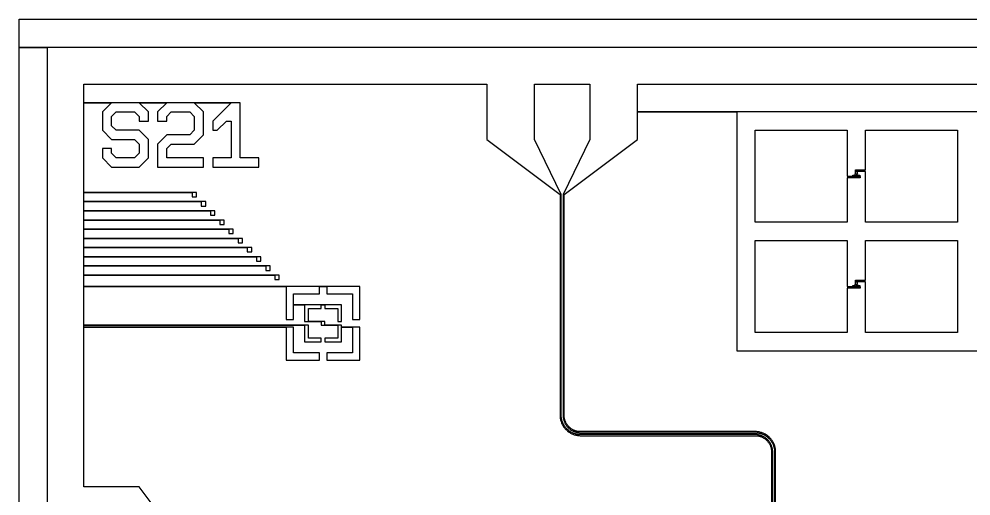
# Model space of a CAD drawing. Extents: x -3354 to 6958, y 9496 to 19808.
# Drawn here: x -3354 to 1822, y 17214 to 19808 of the extents above; entities that cross this region are included whole.
import ezdxf

# ---------------------------------------------------------------- set-up
doc = ezdxf.new("R2010")
doc.units = 0
doc.layers.add('L136D1_1t1_SIS_junction', color=2, linetype='CONTINUOUS')
doc.layers.add('L1D0', color=3, linetype='CONTINUOUS')

msp = doc.modelspace()

# ---------------------------------------------------------------- linework, layer by layer
at = {"layer": 'L136D1_1t1_SIS_junction'}
for points in [[(1182.83, 18951.013), (1182.83, 18952.513), (1180.305, 18952.513), (1180.257, 18952.518), (1180.208, 18952.527), (1180.161, 18952.542), (1180.116, 18952.56), (1180.073, 18952.584), (1180.032, 18952.611), (1179.994, 18952.642), (1179.959, 18952.677), (1179.928, 18952.715), (1179.901, 18952.756), (1179.877, 18952.799), (1179.859, 18952.844), (1179.844, 18952.891), (1179.835, 18952.94), (1179.83, 18952.988), (1179.83, 18957.538), (1179.835, 18957.586), (1179.844, 18957.635), (1179.859, 18957.682), (1179.877, 18957.727), (1179.901, 18957.77), (1179.928, 18957.811), (1179.959, 18957.849), (1179.994, 18957.884), (1180.032, 18957.915), (1180.073, 18957.942), (1180.116, 18957.966), (1180.161, 18957.984), (1180.208, 18957.999), (1180.257, 18958.008), (1180.305, 18958.013), (1192.815, 18958.013), (1189.58, 18961.249), (1188.873, 18960.542), (1188.859, 18960.556), (1189.566, 18961.263), (1188.859, 18961.97), (1188.873, 18961.984), (1189.58, 18961.277), (1192.815, 18964.513), (1192.845, 18964.513), (1189.594, 18961.263), (1192.845, 18958.013), (1193.355, 18958.013), (1193.403, 18958.008), (1193.452, 18957.999), (1193.499, 18957.984), (1193.544, 18957.966), (1193.587, 18957.942), (1193.628, 18957.915), (1193.666, 18957.884), (1193.701, 18957.849), (1193.732, 18957.811), (1193.759, 18957.77), (1193.783, 18957.727), (1193.801, 18957.682), (1193.816, 18957.635), (1193.825, 18957.586), (1193.83, 18957.538), (1193.83, 18954.988), (1193.835, 18954.94), (1193.844, 18954.891), (1193.859, 18954.844), (1193.877, 18954.799), (1193.901, 18954.756), (1193.928, 18954.715), (1193.959, 18954.677), (1193.994, 18954.642), (1194.032, 18954.611), (1194.073, 18954.584), (1194.116, 18954.56), (1194.161, 18954.542), (1194.208, 18954.527), (1194.257, 18954.518), (1194.305, 18954.513), (1203.355, 18954.513), (1203.403, 18954.518), (1203.452, 18954.527), (1203.499, 18954.542), (1203.544, 18954.56), (1203.587, 18954.584), (1203.628, 18954.611), (1203.666, 18954.642), (1203.701, 18954.677), (1203.732, 18954.715), (1203.759, 18954.756), (1203.783, 18954.799), (1203.801, 18954.844), (1203.816, 18954.891), (1203.825, 18954.94), (1203.83, 18954.988), (1203.83, 18957.538), (1203.835, 18957.586), (1203.844, 18957.635), (1203.859, 18957.682), (1203.877, 18957.727), (1203.901, 18957.77), (1203.928, 18957.811), (1203.959, 18957.849), (1203.969, 18957.859), (1200.58, 18961.249), (1199.873, 18960.542), (1199.859, 18960.556), (1200.566, 18961.263), (1199.859, 18961.97), (1199.873, 18961.984), (1200.58, 18961.277), (1203.815, 18964.513), (1192.815, 18964.513), (1192.83, 18964.528), (1192.83, 18965.513), (1193.83, 18965.513), (1193.83, 18972.738), (1193.835, 18972.786), (1193.844, 18972.835), (1193.859, 18972.882), (1193.877, 18972.927), (1193.901, 18972.97), (1193.928, 18973.011), (1193.959, 18973.049), (1193.994, 18973.084), (1194.032, 18973.115), (1194.073, 18973.142), (1194.116, 18973.166), (1194.161, 18973.184), (1194.208, 18973.199), (1194.257, 18973.208), (1194.305, 18973.213), (1194.83, 18973.213), (1194.83, 18979.513), (1202.83, 18979.513), (1202.83, 18973.213), (1203.355, 18973.213), (1203.403, 18973.208), (1203.452, 18973.199), (1203.499, 18973.184), (1203.544, 18973.166), (1203.587, 18973.142), (1203.628, 18973.115), (1203.666, 18973.084), (1203.701, 18973.049), (1203.732, 18973.011), (1203.759, 18972.97), (1203.783, 18972.927), (1203.801, 18972.882), (1203.816, 18972.835), (1203.825, 18972.786), (1203.83, 18972.738), (1203.83, 18965.513), (1204.83, 18965.513), (1204.83, 18964.513), (1203.845, 18964.513), (1200.594, 18961.263), (1203.984, 18957.874), (1203.994, 18957.884), (1204.032, 18957.915), (1204.073, 18957.942), (1204.116, 18957.966), (1204.161, 18957.984), (1204.208, 18957.999), (1204.257, 18958.008), (1204.305, 18958.013), (1217.355, 18958.013), (1217.403, 18958.008), (1217.452, 18957.999), (1217.499, 18957.984), (1217.544, 18957.966), (1217.587, 18957.942), (1217.628, 18957.915), (1217.666, 18957.884), (1217.701, 18957.849), (1217.732, 18957.811), (1217.759, 18957.77), (1217.783, 18957.727), (1217.801, 18957.682), (1217.816, 18957.635), (1217.825, 18957.586), (1217.83, 18957.538), (1217.83, 18952.988), (1217.825, 18952.94), (1217.816, 18952.891), (1217.801, 18952.844), (1217.783, 18952.799), (1217.759, 18952.756), (1217.732, 18952.715), (1217.701, 18952.677), (1217.666, 18952.642), (1217.628, 18952.611), (1217.587, 18952.584), (1217.544, 18952.56), (1217.499, 18952.542), (1217.452, 18952.527), (1217.403, 18952.518), (1217.355, 18952.513), (1214.83, 18952.513), (1214.83, 18951.013)], [(1182.83, 18351.013), (1182.83, 18352.513), (1180.305, 18352.513), (1180.257, 18352.518), (1180.208, 18352.527), (1180.161, 18352.542), (1180.116, 18352.56), (1180.073, 18352.584), (1180.032, 18352.611), (1179.994, 18352.642), (1179.959, 18352.677), (1179.928, 18352.715), (1179.901, 18352.756), (1179.877, 18352.799), (1179.859, 18352.844), (1179.844, 18352.891), (1179.835, 18352.94), (1179.83, 18352.988), (1179.83, 18357.538), (1179.835, 18357.586), (1179.844, 18357.635), (1179.859, 18357.682), (1179.877, 18357.727), (1179.901, 18357.77), (1179.928, 18357.811), (1179.959, 18357.849), (1179.994, 18357.884), (1180.032, 18357.915), (1180.073, 18357.942), (1180.116, 18357.966), (1180.161, 18357.984), (1180.208, 18357.999), (1180.257, 18358.008), (1180.305, 18358.013), (1192.815, 18358.013), (1189.58, 18361.249), (1188.873, 18360.542), (1188.859, 18360.556), (1189.566, 18361.263), (1188.859, 18361.97), (1188.873, 18361.984), (1189.58, 18361.277), (1192.815, 18364.513), (1192.845, 18364.513), (1189.594, 18361.263), (1192.845, 18358.013), (1193.355, 18358.013), (1193.403, 18358.008), (1193.452, 18357.999), (1193.499, 18357.984), (1193.544, 18357.966), (1193.587, 18357.942), (1193.628, 18357.915), (1193.666, 18357.884), (1193.701, 18357.849), (1193.732, 18357.811), (1193.759, 18357.77), (1193.783, 18357.727), (1193.801, 18357.682), (1193.816, 18357.635), (1193.825, 18357.586), (1193.83, 18357.538), (1193.83, 18354.988), (1193.835, 18354.94), (1193.844, 18354.891), (1193.859, 18354.844), (1193.877, 18354.799), (1193.901, 18354.756), (1193.928, 18354.715), (1193.959, 18354.677), (1193.994, 18354.642), (1194.032, 18354.611), (1194.073, 18354.584), (1194.116, 18354.56), (1194.161, 18354.542), (1194.208, 18354.527), (1194.257, 18354.518), (1194.305, 18354.513), (1203.355, 18354.513), (1203.403, 18354.518), (1203.452, 18354.527), (1203.499, 18354.542), (1203.544, 18354.56), (1203.587, 18354.584), (1203.628, 18354.611), (1203.666, 18354.642), (1203.701, 18354.677), (1203.732, 18354.715), (1203.759, 18354.756), (1203.783, 18354.799), (1203.801, 18354.844), (1203.816, 18354.891), (1203.825, 18354.94), (1203.83, 18354.988), (1203.83, 18357.538), (1203.835, 18357.586), (1203.844, 18357.635), (1203.859, 18357.682), (1203.877, 18357.727), (1203.901, 18357.77), (1203.928, 18357.811), (1203.959, 18357.849), (1203.969, 18357.859), (1200.58, 18361.249), (1199.873, 18360.542), (1199.859, 18360.556), (1200.566, 18361.263), (1199.859, 18361.97), (1199.873, 18361.984), (1200.58, 18361.277), (1203.815, 18364.513), (1192.815, 18364.513), (1192.83, 18364.528), (1192.83, 18365.513), (1193.83, 18365.513), (1193.83, 18372.738), (1193.835, 18372.786), (1193.844, 18372.835), (1193.859, 18372.882), (1193.877, 18372.927), (1193.901, 18372.97), (1193.928, 18373.011), (1193.959, 18373.049), (1193.994, 18373.084), (1194.032, 18373.115), (1194.073, 18373.142), (1194.116, 18373.166), (1194.161, 18373.184), (1194.208, 18373.199), (1194.257, 18373.208), (1194.305, 18373.213), (1194.83, 18373.213), (1194.83, 18379.513), (1202.83, 18379.513), (1202.83, 18373.213), (1203.355, 18373.213), (1203.403, 18373.208), (1203.452, 18373.199), (1203.499, 18373.184), (1203.544, 18373.166), (1203.587, 18373.142), (1203.628, 18373.115), (1203.666, 18373.084), (1203.701, 18373.049), (1203.732, 18373.011), (1203.759, 18372.97), (1203.783, 18372.927), (1203.801, 18372.882), (1203.816, 18372.835), (1203.825, 18372.786), (1203.83, 18372.738), (1203.83, 18365.513), (1204.83, 18365.513), (1204.83, 18364.513), (1203.845, 18364.513), (1200.594, 18361.263), (1203.984, 18357.874), (1203.994, 18357.884), (1204.032, 18357.915), (1204.073, 18357.942), (1204.116, 18357.966), (1204.161, 18357.984), (1204.208, 18357.999), (1204.257, 18358.008), (1204.305, 18358.013), (1217.355, 18358.013), (1217.403, 18358.008), (1217.452, 18357.999), (1217.499, 18357.984), (1217.544, 18357.966), (1217.587, 18357.942), (1217.628, 18357.915), (1217.666, 18357.884), (1217.701, 18357.849), (1217.732, 18357.811), (1217.759, 18357.77), (1217.783, 18357.727), (1217.801, 18357.682), (1217.816, 18357.635), (1217.825, 18357.586), (1217.83, 18357.538), (1217.83, 18352.988), (1217.825, 18352.94), (1217.816, 18352.891), (1217.801, 18352.844), (1217.783, 18352.799), (1217.759, 18352.756), (1217.732, 18352.715), (1217.701, 18352.677), (1217.666, 18352.642), (1217.628, 18352.611), (1217.587, 18352.584), (1217.544, 18352.56), (1217.499, 18352.542), (1217.452, 18352.527), (1217.403, 18352.518), (1217.355, 18352.513), (1214.83, 18352.513), (1214.83, 18351.013)]]:
    msp.add_lwpolyline(points, close=True, dxfattribs=at)
at = {"layer": 'L1D0'}
for points in [[(-3354.228, 9496.092), (-3354.228, 19653.013), (-3201.17, 19653.013), (-3201.17, 9653.013), (6798.83, 9653.013), (6798.83, 19653.013), (-3354.228, 19653.013), (-3354.228, 19808.077), (6957.757, 19808.077), (6957.757, 9496.092)], [(648.83, 18703.013), (648.83, 19203.013), (1148.83, 19203.013), (1148.83, 18953.013), (1178.33, 18953.013), (1178.33, 18951.013), (1218.83, 18951.013), (1218.83, 18945.013), (1148.83, 18945.013), (1148.83, 18703.013)], [(1248.83, 18703.013), (1248.83, 18979.513), (1194.83, 18979.513), (1194.83, 18987.513), (1248.83, 18987.513), (1248.83, 19203.013), (1748.83, 19203.013), (1748.83, 18703.013)], [(648.83, 18103.013), (648.83, 18603.013), (1148.83, 18603.013), (1148.83, 18353.013), (1178.33, 18353.013), (1178.33, 18351.013), (1218.83, 18351.013), (1218.83, 18345.013), (1148.83, 18345.013), (1148.83, 18103.013)], [(1248.83, 18103.013), (1248.83, 18379.513), (1194.83, 18379.513), (1194.83, 18387.513), (1248.83, 18387.513), (1248.83, 18603.013), (1748.83, 18603.013), (1748.83, 18103.013)]]:
    msp.add_lwpolyline(points, close=True, dxfattribs=at)
for points in [[(-2401.17, 16864.013), (-2701.17, 17263.013), (-3001.17, 17263.013), (-3001.17, 18133.013), (-1901.17, 18133.013), (-1901.17, 17953.013), (-1721.17, 17953.013), (-1721.17, 17993.013), (-1861.17, 17993.013), (-1861.17, 18133.013), (-3001.17, 18133.013), (-3001.17, 18143.013), (-1801.17, 18143.013), (-1801.17, 18053.013), (-1711.17, 18053.013), (-1711.17, 18073.013), (-1781.17, 18073.013), (-1781.17, 18143.013), (-3001.17, 18143.013), (-3001.17, 18353.013), (-1901.17, 18353.013), (-1901.17, 18173.013), (-1861.17, 18173.013), (-1861.17, 18253.013), (-1801.17, 18253.013), (-1801.17, 18163.013), (-1711.17, 18163.013), (-1711.17, 18143.013), (-1621.17, 18143.013), (-1621.17, 18073.013), (-1691.17, 18073.013), (-1691.17, 18053.013), (-1601.17, 18053.013), (-1601.17, 18133.013), (-1541.17, 18133.013), (-1541.17, 17993.013), (-1681.17, 17993.013), (-1681.17, 17953.013), (-1501.17, 17953.013), (-1501.17, 18133.013), (-1601.17, 18133.013), (-1601.17, 18143.013), (-1691.17, 18143.013), (-1691.17, 18163.013), (-1781.17, 18163.013), (-1781.17, 18233.013), (-1711.17, 18233.013), (-1711.17, 18253.013), (-1691.17, 18253.013), (-1691.17, 18233.013), (-1621.17, 18233.013), (-1621.17, 18163.013), (-1601.17, 18163.013), (-1601.17, 18253.013), (-1861.17, 18253.013), (-1861.17, 18313.013), (-1721.17, 18313.013), (-1721.17, 18353.013), (-1681.17, 18353.013), (-1681.17, 18313.013), (-1541.17, 18313.013), (-1541.17, 18173.013), (-1501.17, 18173.013), (-1501.17, 18353.013), (-3001.17, 18353.013), (-3001.17, 18415.013), (-1963.17, 18415.013), (-1963.17, 18391.013), (-1939.17, 18391.013), (-1939.17, 18415.013), (-3001.17, 18415.013), (-3001.17, 18465.013), (-2013.17, 18465.013), (-2013.17, 18441.013), (-1989.17, 18441.013), (-1989.17, 18465.013), (-3001.17, 18465.013), (-3001.17, 18515.013), (-2063.17, 18515.013), (-2063.17, 18491.013), (-2039.17, 18491.013), (-2039.17, 18515.013), (-3001.17, 18515.013), (-3001.17, 18565.013), (-2113.17, 18565.013), (-2113.17, 18541.013), (-2089.17, 18541.013), (-2089.17, 18565.013), (-3001.17, 18565.013), (-3001.17, 18615.013), (-2163.17, 18615.013), (-2163.17, 18591.013), (-2139.17, 18591.013), (-2139.17, 18615.013), (-3001.17, 18615.013), (-3001.17, 18665.013), (-2213.17, 18665.013), (-2213.17, 18641.013), (-2189.17, 18641.013), (-2189.17, 18665.013), (-3001.17, 18665.013), (-3001.17, 18715.013), (-2263.17, 18715.013), (-2263.17, 18691.013), (-2239.17, 18691.013), (-2239.17, 18715.013), (-3001.17, 18715.013), (-3001.17, 18765.013), (-2313.17, 18765.013), (-2313.17, 18741.013), (-2289.17, 18741.013), (-2289.17, 18765.013), (-3001.17, 18765.013), (-3001.17, 18815.013), (-2363.17, 18815.013), (-2363.17, 18791.013), (-2339.17, 18791.013), (-2339.17, 18815.013), (-3001.17, 18815.013), (-3001.17, 18865.013), (-2413.17, 18865.013), (-2413.17, 18841.013), (-2389.17, 18841.013), (-2389.17, 18865.013), (-3001.17, 18865.013), (-3001.17, 19353.013), (-2851.17, 19353.013), (-2901.17, 19303.013), (-2901.17, 19203.013), (-2851.17, 19153.013), (-2726.17, 19153.013), (-2701.17, 19128.013), (-2701.17, 19078.013), (-2726.17, 19053.013), (-2826.17, 19053.013), (-2851.17, 19078.013), (-2851.17, 19103.013), (-2901.17, 19103.013), (-2901.17, 19053.013), (-2851.17, 19003.013), (-2701.17, 19003.013), (-2651.17, 19053.013), (-2651.17, 19153.013), (-2701.17, 19203.013), (-2826.17, 19203.013), (-2851.17, 19228.013), (-2851.17, 19278.013), (-2826.17, 19303.013), (-2726.17, 19303.013), (-2701.17, 19278.013), (-2701.17, 19253.013), (-2651.17, 19253.013), (-2651.17, 19303.013), (-2701.17, 19353.013), (-2551.17, 19353.013), (-2601.17, 19303.013), (-2601.17, 19253.013), (-2551.17, 19253.013), (-2551.17, 19278.013), (-2526.17, 19303.013), (-2426.17, 19303.013), (-2401.17, 19278.013), (-2401.17, 19203.013), (-2426.17, 19178.013), (-2551.17, 19178.013), (-2601.17, 19128.013), (-2601.17, 19003.013), (-2351.17, 19003.013), (-2351.17, 19053.013), (-2551.17, 19053.013), (-2551.17, 19103.013), (-2526.17, 19128.013), (-2401.17, 19128.013), (-2351.17, 19178.013), (-2351.17, 19303.013), (-2401.17, 19353.013), (-2201.17, 19353.013), (-2301.17, 19253.013), (-2301.17, 19203.013), (-2276.17, 19203.013), (-2226.17, 19253.013), (-2201.17, 19253.013), (-2201.17, 19053.013), (-2301.17, 19053.013), (-2301.17, 19003.013), (-2051.17, 19003.013), (-2051.17, 19053.013), (-2151.17, 19053.013), (-2151.17, 19353.013), (-3001.17, 19353.013), (-3001.17, 19453.013), (-811.17, 19453.013), (-811.17, 19153.013), (-412.17, 18853.013), (-412.17, 17650.718), (-411.98, 17646.133), (-411.601, 17641.56), (-411.034, 17637.006), (-410.278, 17632.48), (-409.337, 17627.988), (-408.21, 17623.54), (-406.901, 17619.142), (-405.411, 17614.801), (-403.743, 17610.526), (-401.899, 17606.324), (-399.884, 17602.201), (-397.7, 17598.165), (-395.35, 17594.223), (-392.84, 17590.381), (-390.174, 17586.646), (-387.355, 17583.025), (-384.389, 17579.523), (-381.281, 17576.147), (-378.036, 17572.902), (-374.66, 17569.794), (-371.158, 17566.828), (-367.537, 17564.009), (-363.802, 17561.343), (-359.96, 17558.833), (-356.018, 17556.483), (-351.982, 17554.299), (-347.859, 17552.284), (-343.657, 17550.44), (-339.382, 17548.772), (-335.041, 17547.282), (-330.643, 17545.973), (-326.195, 17544.846), (-321.703, 17543.905), (-317.177, 17543.149), (-312.623, 17542.582), (-308.05, 17542.203), (-303.465, 17542.013), (650.67, 17542.013), (654.346, 17541.861), (658.013, 17541.557), (661.664, 17541.102), (665.294, 17540.496), (668.895, 17539.741), (672.462, 17538.838), (675.988, 17537.788), (679.468, 17536.593), (682.896, 17535.256), (686.266, 17533.778), (689.571, 17532.162), (692.807, 17530.411), (695.968, 17528.527), (699.049, 17526.515), (702.043, 17524.377), (704.947, 17522.117), (707.755, 17519.738), (710.462, 17517.246), (713.063, 17514.645), (715.555, 17511.938), (717.934, 17509.13), (720.194, 17506.226), (722.332, 17503.232), (724.344, 17500.151), (726.228, 17496.99), (727.979, 17493.754), (729.595, 17490.449), (731.073, 17487.079), (732.41, 17483.651), (733.605, 17480.171), (734.655, 17476.645), (735.558, 17473.078), (736.313, 17469.477), (736.919, 17465.847), (737.374, 17462.196), (737.678, 17458.529), (737.83, 17454.853), (737.83, 16147.013)], [(743.83, 16153.013), (743.83, 17454.977), (743.668, 17458.901), (743.343, 17462.815), (742.858, 17466.712), (742.211, 17470.586), (741.405, 17474.43), (740.441, 17478.238), (739.32, 17482.002), (738.045, 17485.717), (736.617, 17489.376), (735.04, 17492.972), (733.315, 17496.501), (731.445, 17499.955), (729.435, 17503.329), (727.287, 17506.617), (725.005, 17509.814), (722.592, 17512.913), (720.054, 17515.91), (717.394, 17518.8), (714.617, 17521.577), (711.727, 17524.237), (708.73, 17526.775), (705.631, 17529.188), (702.434, 17531.47), (699.146, 17533.618), (695.772, 17535.628), (692.318, 17537.498), (688.789, 17539.223), (685.193, 17540.8), (681.534, 17542.228), (677.819, 17543.503), (674.055, 17544.624), (670.247, 17545.588), (666.403, 17546.394), (662.529, 17547.041), (658.632, 17547.526), (654.718, 17547.851), (650.794, 17548.013), (-303.34, 17548.013), (-307.678, 17548.192), (-312.004, 17548.551), (-316.312, 17549.088), (-320.593, 17549.802), (-324.842, 17550.693), (-329.05, 17551.759), (-333.211, 17552.997), (-337.316, 17554.407), (-341.36, 17555.985), (-345.336, 17557.729), (-349.236, 17559.635), (-353.053, 17561.701), (-356.782, 17563.923), (-360.417, 17566.298), (-363.95, 17568.82), (-367.375, 17571.486), (-370.688, 17574.292), (-373.881, 17577.232), (-376.951, 17580.302), (-379.891, 17583.495), (-382.697, 17586.808), (-385.363, 17590.233), (-387.885, 17593.766), (-390.26, 17597.401), (-392.482, 17601.13), (-394.548, 17604.947), (-396.454, 17608.847), (-398.198, 17612.823), (-399.776, 17616.867), (-401.186, 17620.972), (-402.424, 17625.133), (-403.49, 17629.341), (-404.381, 17633.59), (-405.095, 17637.871), (-405.632, 17642.179), (-405.991, 17646.505), (-406.17, 17650.843), (-406.17, 18853.013), (-551.17, 19153.013), (-551.17, 19453.013), (-251.17, 19453.013), (-251.17, 19153.013), (-396.17, 18853.013), (-396.17, 17651.049), (-396.008, 17647.125), (-395.683, 17643.211), (-395.198, 17639.314), (-394.551, 17635.44), (-393.745, 17631.596), (-392.781, 17627.788), (-391.66, 17624.024), (-390.385, 17620.309), (-388.957, 17616.65), (-387.38, 17613.054), (-385.655, 17609.525), (-383.785, 17606.071), (-381.775, 17602.697), (-379.627, 17599.409), (-377.345, 17596.212), (-374.932, 17593.113), (-372.394, 17590.116), (-369.734, 17587.226), (-366.957, 17584.449), (-364.067, 17581.789), (-361.07, 17579.251), (-357.971, 17576.838), (-354.774, 17574.556), (-351.486, 17572.408), (-348.112, 17570.398), (-344.658, 17568.528), (-341.129, 17566.803), (-337.533, 17565.226), (-333.874, 17563.798), (-330.159, 17562.523), (-326.395, 17561.402), (-322.587, 17560.438), (-318.743, 17559.632), (-314.869, 17558.985), (-310.972, 17558.5), (-307.058, 17558.175), (-303.134, 17558.013), (651, 17558.013), (655.338, 17557.834), (659.664, 17557.475), (663.972, 17556.938), (668.253, 17556.224), (672.502, 17555.333), (676.71, 17554.267), (680.871, 17553.029), (684.976, 17551.619), (689.02, 17550.041), (692.996, 17548.297), (696.896, 17546.391), (700.713, 17544.325), (704.442, 17542.103), (708.077, 17539.728), (711.61, 17537.206), (715.035, 17534.54), (718.348, 17531.734), (721.541, 17528.794), (724.611, 17525.724), (727.551, 17522.531), (730.357, 17519.218), (733.023, 17515.793), (735.545, 17512.26), (737.92, 17508.625), (740.142, 17504.896), (742.208, 17501.079), (744.114, 17497.179), (745.858, 17493.203), (747.436, 17489.159), (748.846, 17485.054), (750.084, 17480.893), (751.15, 17476.685), (752.041, 17472.436), (752.755, 17468.155), (753.292, 17463.847), (753.651, 17459.521), (753.83, 17455.183), (753.83, 16153.013)], [(3048.83, 19303.013), (8.83, 19303.013), (8.83, 19453.013), (3588.83, 19453.013)], [(759.83, 16147.013), (759.83, 17455.308), (759.64, 17459.893), (759.261, 17464.466), (758.694, 17469.02), (757.938, 17473.546), (756.997, 17478.038), (755.87, 17482.486), (754.561, 17486.884), (753.071, 17491.225), (751.403, 17495.5), (749.559, 17499.702), (747.544, 17503.825), (745.36, 17507.861), (743.01, 17511.803), (740.5, 17515.645), (737.834, 17519.38), (735.015, 17523.001), (732.049, 17526.503), (728.941, 17529.879), (725.696, 17533.124), (722.32, 17536.232), (718.818, 17539.198), (715.197, 17542.017), (711.462, 17544.683), (707.62, 17547.193), (703.678, 17549.543), (699.642, 17551.727), (695.519, 17553.742), (691.317, 17555.586), (687.042, 17557.254), (682.701, 17558.744), (678.303, 17560.053), (673.855, 17561.18), (669.363, 17562.121), (664.837, 17562.877), (660.283, 17563.444), (655.71, 17563.823), (651.125, 17564.013), (-303.01, 17564.013), (-306.686, 17564.165), (-310.353, 17564.469), (-314.004, 17564.924), (-317.634, 17565.53), (-321.235, 17566.285), (-324.802, 17567.188), (-328.328, 17568.238), (-331.808, 17569.433), (-335.236, 17570.77), (-338.606, 17572.248), (-341.911, 17573.864), (-345.147, 17575.615), (-348.308, 17577.499), (-351.389, 17579.511), (-354.383, 17581.649), (-357.287, 17583.909), (-360.095, 17586.288), (-362.802, 17588.78), (-365.403, 17591.381), (-367.895, 17594.088), (-370.274, 17596.896), (-372.534, 17599.8), (-374.672, 17602.794), (-376.684, 17605.875), (-378.568, 17609.036), (-380.319, 17612.272), (-381.935, 17615.577), (-383.413, 17618.947), (-384.75, 17622.375), (-385.945, 17625.855), (-386.995, 17629.381), (-387.898, 17632.948), (-388.653, 17636.549), (-389.259, 17640.179), (-389.714, 17643.83), (-390.018, 17647.497), (-390.17, 17651.173), (-390.17, 18853.013), (8.83, 19153.013), (8.83, 19303.013), (548.83, 19303.013), (548.83, 18003.013), (3048.83, 18003.013)]]:
    msp.add_lwpolyline(points, dxfattribs=at)

doc.saveas('drawing.dxf')
